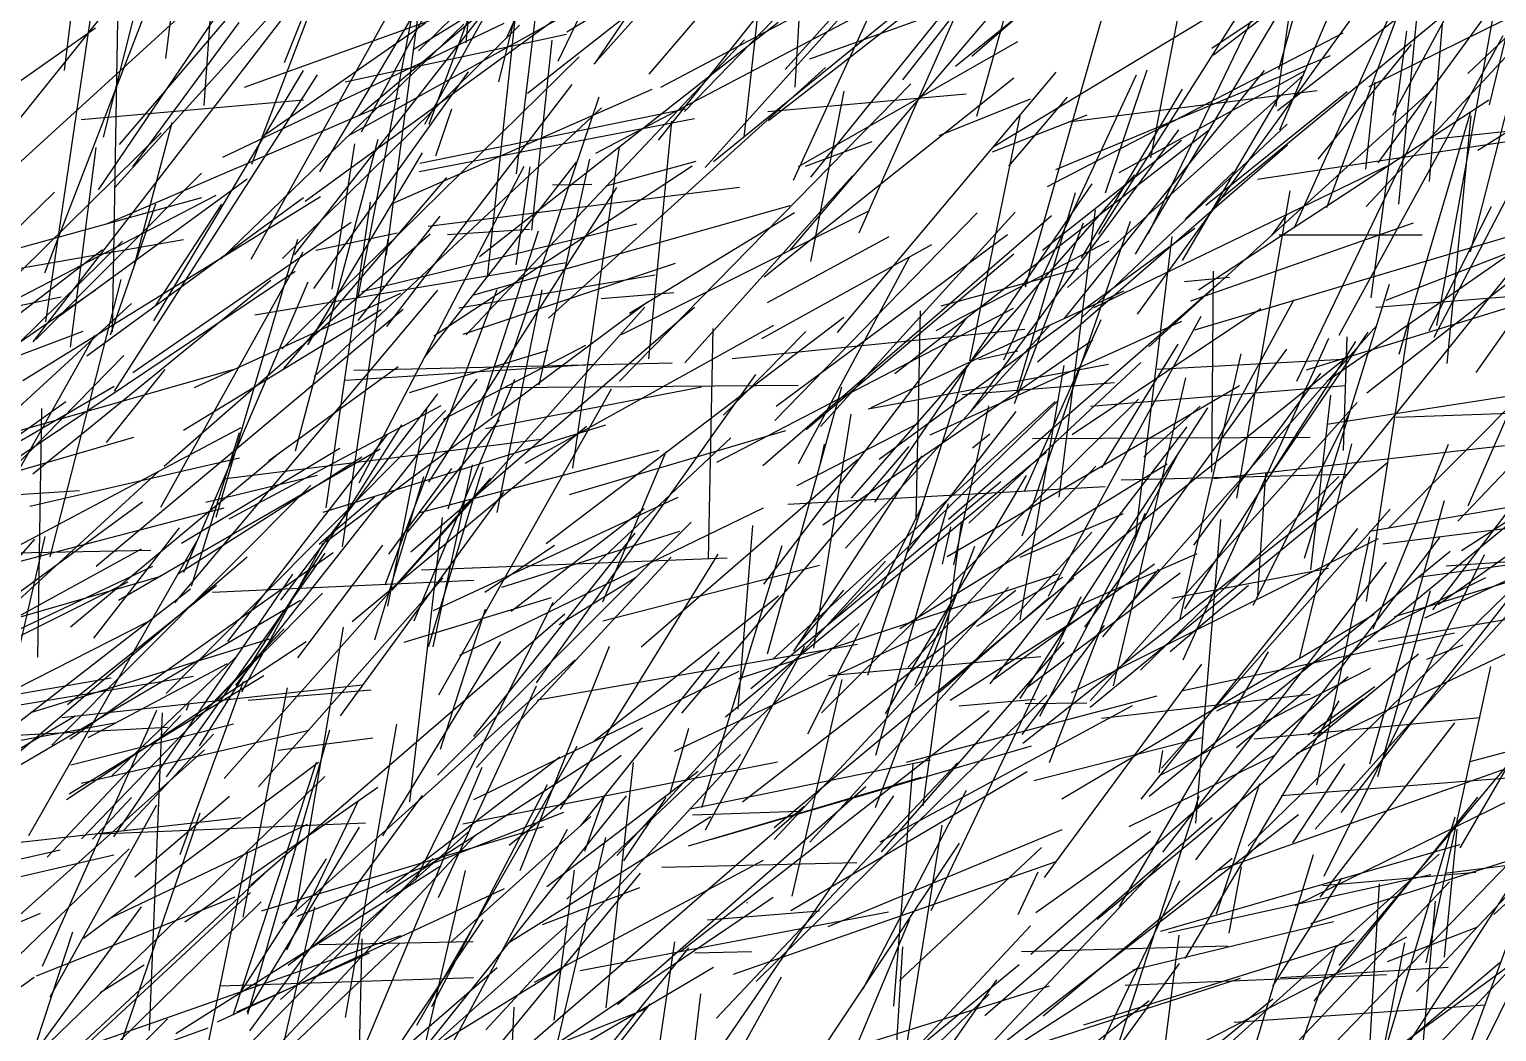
# Model space of a CAD drawing. Header units: metres. Extents: x 0 to 1019, y 0 to 619.
# Drawn here: x 669.5 to 760.2, y 236.4 to 298.4 of the extents above; entities that cross this region are included whole.
import ezdxf

# ---------------------------------------------------------------- set-up
doc = ezdxf.new("R2010")
doc.units = ezdxf.units.M

msp = doc.modelspace()

# ---------------------------------------------------------------- linework, layer by layer
at = {"color": 139}
for p, q in [((698.993, 297.837), (707.964, 317.561)), ((736.942, 262.16), (752.778, 280.053))]:
    msp.add_line(p, q, dxfattribs=at)
at = {"color": 14}
for p, q in [((685.29, 296.334), (693.097, 316.054)), ((704.489, 296.285), (712.113, 307.589)), ((738.71, 278.75), (756.306, 294.735)), ((744.138, 269.408), (747.45, 288.401)), ((728.068, 261.499), (733.398, 264.516)), ((740.031, 259.926), (744.856, 264.027)), ((717.271, 227.459), (723.925, 243.386))]:
    msp.add_line(p, q, dxfattribs=at)
at = {"color": 176}
msp.add_line((758.433, 295.654), (778.173, 314.459), dxfattribs=at)
at = {"color": 202}
for p, q in [((696.502, 297.557), (698.079, 313.684)), ((698.932, 276.239), (717.025, 276.386)), ((653.362, 268.652), (672.605, 269.869)), ((718.329, 227.779), (738.106, 240.431))]:
    msp.add_line(p, q, dxfattribs=at)
at = {"color": 79}
msp.add_line((704.408, 296.239), (719.344, 313.001), dxfattribs=at)
at = {"color": 132}
for p, q in [((707.814, 295.61), (721.934, 312.094)), ((670.456, 283.324), (677.855, 302.462)), ((682.965, 237.629), (689.913, 249.061))]:
    msp.add_line(p, q, dxfattribs=at)
at = {"color": 26}
for p, q in [((710.007, 293.313), (728.471, 312.339)), ((689.321, 291.863), (705.457, 300.842)), ((731.023, 269.837), (735.769, 280.438))]:
    msp.add_line(p, q, dxfattribs=at)
at = {"color": 140}
for p, q in [((723.506, 295.259), (737.073, 312.639)), ((684.291, 271.715), (692.297, 277.55)), ((661.947, 268.374), (671.754, 275.387)), ((713.314, 256.355), (714.225, 267.718)), ((754.845, 235.82), (766.588, 254.036))]:
    msp.add_line(p, q, dxfattribs=at)
at = {"color": 235}
for p, q in [((728.083, 293.006), (733.566, 312.593)), ((738.013, 280.771), (751.959, 300.032)), ((710.018, 277.771), (720.381, 289.321)), ((744.128, 253.991), (762.852, 269.385))]:
    msp.add_line(p, q, dxfattribs=at)
at = {"color": 106}
for p, q in [((674.1, 291.714), (679.045, 311.337)), ((672.048, 278.736), (673.646, 291.087)), ((725.647, 232.155), (739.433, 246.807))]:
    msp.add_line(p, q, dxfattribs=at)
at = {"color": 99}
for p, q in [((677.954, 296.579), (679.803, 311.534)), ((669.735, 279.067), (685.057, 298.917)), ((695.098, 274.293), (703.896, 278.86))]:
    msp.add_line(p, q, dxfattribs=at)
at = {"color": 24}
for p, q in [((690.043, 292.047), (700.729, 311.748)), ((674.644, 279.682), (674.988, 298.945)), ((694.637, 290.554), (695.627, 293.476)), ((740.935, 262.573), (751.509, 279.092)), ((693.295, 261.813), (699.509, 276.763)), ((678.91, 266.626), (688.703, 272.498)), ((671.861, 256.653), (681.085, 264.024)), ((683.029, 256.928), (690.633, 257.552)), ((743.978, 237.02), (759.484, 238.096))]:
    msp.add_line(p, q, dxfattribs=at)
at = {"color": 248}
for p, q in [((716.85, 294.802), (717.823, 311.405)), ((716.743, 289.053), (724.984, 307.039)), ((687.217, 284.741), (692.25, 285.814)), ((674.52, 233.746), (680.076, 249.95)), ((748.931, 234.41), (763.595, 249.574))]:
    msp.add_line(p, q, dxfattribs=at)
at = {"color": 193}
for p, q in [((726.751, 296.108), (746.337, 311.901)), ((694.189, 260.208), (697.55, 271.339)), ((690.87, 260.642), (693.902, 270.733)), ((664.833, 258.853), (675.609, 264.231)), ((715.544, 248.296), (730.029, 263.903)), ((682.506, 238.737), (687.88, 247.111)), ((746.363, 239.235), (750.633, 245.921))]:
    msp.add_line(p, q, dxfattribs=at)
at = {"color": 173}
for p, q in [((675.078, 291.26), (691.338, 310.313)), ((717.753, 296.564), (730.996, 301.313)), ((681.654, 270.613), (701.167, 273.054))]:
    msp.add_line(p, q, dxfattribs=at)
at = {"color": 9}
for p, q in [((702.741, 298.233), (722.63, 310.326)), ((695.351, 285.698), (700.42, 286.021)), ((660.306, 255.866), (669.843, 266.878)), ((739.348, 252.432), (739.577, 253.798))]:
    msp.add_line(p, q, dxfattribs=at)
at = {"color": 72}
for p, q in [((746.748, 295.893), (750.921, 310.767)), ((693.091, 266.079), (710.625, 281.217)), ((716.567, 243.909), (731.181, 252.501)), ((748.726, 243.105), (768.505, 249.414)), ((690.487, 231.039), (707.672, 237.864))]:
    msp.add_line(p, q, dxfattribs=at)
at = {"color": 129}
for p, q in [((738.82, 290.436), (742.552, 309.716)), ((752.147, 287.441), (770.636, 307.26)), ((699.595, 283.823), (700.468, 289.882)), ((663.388, 265.911), (677.022, 266.19)), ((666.664, 231.657), (680.557, 236.664))]:
    msp.add_line(p, q, dxfattribs=at)
at = {"color": 169}
msp.add_line((742.694, 296.815), (759.215, 309.393), dxfattribs=at)
at = {"color": 242}
for p, q in [((752.879, 290.132), (767.021, 309.504)), ((715.152, 293.313), (727.411, 294.396)), ((748.883, 254.72), (751.934, 257.01))]:
    msp.add_line(p, q, dxfattribs=at)
at = {"color": 137}
for p, q in [((698.519, 295.143), (701.926, 308.804)), ((715.136, 281.498), (722.663, 285.573)), ((689.056, 276.696), (704.377, 277.68))]:
    msp.add_line(p, q, dxfattribs=at)
at = {"color": 188}
for p, q in [((699.61, 289.441), (701.976, 308.838)), ((672.715, 251.788), (686.802, 255.074)), ((746.892, 251.021), (764.98, 252.435))]:
    msp.add_line(p, q, dxfattribs=at)
at = {"color": 128}
for p, q in [((693.225, 297.143), (710.085, 307.53)), ((685.155, 284.216), (699.797, 298.638)), ((724.327, 268.058), (724.583, 280.985)), ((688.739, 255.951), (698.844, 269.771))]:
    msp.add_line(p, q, dxfattribs=at)
at = {"color": 28}
for p, q in [((700.31, 294.43), (716.863, 307.46)), ((655.927, 273.354), (672.827, 279.726)), ((716.962, 270.177), (724.511, 274.069)), ((681.781, 260.544), (691.641, 273.343)), ((671.8, 250.777), (686.621, 260.549)), ((664.363, 225.311), (683.836, 244.45)), ((722.63, 232.762), (728.84, 238.737))]:
    msp.add_line(p, q, dxfattribs=at)
at = {"color": 252}
for p, q in [((702.186, 296.42), (707.821, 308.12)), ((740.134, 263.227), (749.816, 265.071)), ((697.716, 236.54), (713.472, 253.57))]:
    msp.add_line(p, q, dxfattribs=at)
at = {"color": 1}
for p, q in [((746.793, 292.177), (753.592, 308.047)), ((691.592, 284.445), (693.946, 302.268)), ((686.722, 278.885), (693.802, 290.748)), ((675.906, 277.173), (689.404, 286.469)), ((663.071, 260.86), (673.533, 279.461))]:
    msp.add_line(p, q, dxfattribs=at)
at = {"color": 211}
for p, q in [((753.788, 293.073), (761.667, 307.676)), ((681.314, 239.258), (696.972, 239.777))]:
    msp.add_line(p, q, dxfattribs=at)
at = {"color": 200}
for p, q in [((671.678, 295.83), (673.078, 307.02)), ((678.667, 264.702), (690.056, 271.952)), ((693.38, 245.789), (701.895, 262.985)), ((722.944, 238.006), (724.136, 252.972))]:
    msp.add_line(p, q, dxfattribs=at)
at = {"color": 41}
for p, q in [((708.399, 291.522), (720.513, 306.754)), ((679.724, 276.246), (692.472, 282.081)), ((694.495, 262.455), (709.62, 269.47)), ((726.435, 256.908), (735.16, 262.506))]:
    msp.add_line(p, q, dxfattribs=at)
at = {"color": 98}
for p, q in [((687.466, 289.575), (697.439, 306.334)), ((703.107, 271.252), (705.978, 291.124)), ((693.648, 268.514), (708.443, 272.367)), ((739.438, 242.639), (757.92, 248.005))]:
    msp.add_line(p, q, dxfattribs=at)
at = {"color": 50}
for p, q in [((693.565, 297.06), (702.472, 305.813)), ((713.689, 291.715), (714.825, 301.911)), ((735.316, 281.187), (753.657, 290.057)), ((682.732, 243.509), (685.469, 257.686))]:
    msp.add_line(p, q, dxfattribs=at)
at = {"color": 186}
for p, q in [((716.226, 295.901), (725.511, 306.27)), ((691.602, 280.009), (703.071, 294.967)), ((694.46, 260.224), (696.909, 271.464))]:
    msp.add_line(p, q, dxfattribs=at)
at = {"color": 113}
for p, q in [((665.554, 288.688), (679.107, 305.597)), ((729.08, 291.126), (745.853, 301.258)), ((734.573, 280.565), (747.263, 292.519)), ((718.907, 258.451), (732.027, 259.617)), ((671.524, 255.848), (690.076, 257.869)), ((743.664, 242.522), (744.442, 246.622))]:
    msp.add_line(p, q, dxfattribs=at)
at = {"color": 48}
for p, q in [((674.796, 288.599), (690.05, 305.504)), ((732.501, 263.354), (741.934, 280.662)), ((756.256, 262.511), (766.224, 275.548)), ((655.975, 242.998), (674.728, 247.368)), ((714.324, 233.555), (732.565, 239.257))]:
    msp.add_line(p, q, dxfattribs=at)
at = {"color": 183}
for p, q in [((694.232, 292.516), (698.884, 305.128)), ((749.701, 276.645), (763.082, 285.945)), ((691.933, 263.714), (707.554, 281.2)), ((747.827, 253.619), (767.752, 263.112)), ((669.547, 234.579), (687.771, 252.197))]:
    msp.add_line(p, q, dxfattribs=at)
at = {"color": 85}
for p, q in [((735.615, 285.725), (748.053, 305.326)), ((729.129, 258.219), (739.052, 265.342))]:
    msp.add_line(p, q, dxfattribs=at)
at = {"color": 11}
for p, q in [((742.591, 297.227), (754.456, 305.158)), ((717.745, 248.131), (735.18, 267.294)), ((695.561, 241.953), (704.217, 249.732)), ((681.144, 237.038), (698.88, 245.287))]:
    msp.add_line(p, q, dxfattribs=at)
at = {"color": 109}
for p, q in [((667.564, 288.926), (684.055, 303.977)), ((687.106, 276.919), (704.867, 293.529)), ((682.263, 257.842), (697.179, 276.756)), ((722.289, 222.79), (723.499, 241.662))]:
    msp.add_line(p, q, dxfattribs=at)
at = {"color": 44}
for p, q in [((680.308, 293.673), (681.086, 304.405)), ((708.544, 294.799), (721.574, 301.717)), ((753.378, 281.648), (765.642, 286.41)), ((691.659, 262.725), (694.102, 274.993)), ((666.289, 249.047), (670.495, 267.043)), ((700.911, 256.946), (720.699, 260.38)), ((735.502, 243.39), (755.376, 259.789))]:
    msp.add_line(p, q, dxfattribs=at)
at = {"color": 46}
for p, q in [((683.254, 290.041), (688.694, 304.31)), ((696.052, 281.173), (708.187, 283.212))]:
    msp.add_line(p, q, dxfattribs=at)
at = {"color": 232}
for p, q in [((689.894, 293.081), (703.444, 304.49)), ((753.544, 267.567), (769.044, 283.155))]:
    msp.add_line(p, q, dxfattribs=at)
at = {"color": 144}
for p, q in [((754.167, 287.585), (755.718, 303.85)), ((737.878, 284.49), (746.513, 299.012)), ((729.744, 277.963), (737.953, 295.579)), ((706.262, 246.986), (708.866, 250.892)), ((756.689, 235.723), (770.125, 249.859))]:
    msp.add_line(p, q, dxfattribs=at)
at = {"color": 233}
for p, q in [((720.802, 285.801), (728.746, 303.732)), ((684.148, 291.927), (693.989, 298.792)), ((730.411, 275.248), (734.672, 286.423)), ((752.888, 260.572), (772.636, 263.948)), ((685.508, 240.547), (702.299, 253.421))]:
    msp.add_line(p, q, dxfattribs=at)
at = {"color": 69}
for p, q in [((727.763, 296.717), (735.147, 303.153)), ((711.29, 289.842), (720.773, 300.389)), ((687.846, 268.8), (690.592, 287.693)), ((672.046, 261.451), (684.902, 272.173))]:
    msp.add_line(p, q, dxfattribs=at)
at = {"color": 57}
for p, q in [((742.923, 287.731), (761.342, 302.945)), ((717.82, 284.031), (719.877, 294.559)), ((675.994, 283.74), (678.328, 292.628)), ((705.156, 288.7), (710.722, 290.235)), ((725.695, 257.377), (732.543, 263.257)), ((709.775, 241.405), (728.839, 256.273))]:
    msp.add_line(p, q, dxfattribs=at)
at = {"color": 194}
for p, q in [((747.709, 286.135), (755.418, 303.305)), ((745.431, 289.124), (764.932, 292.082)), ((726.323, 268.097), (743.071, 282.744)), ((676.933, 236.505), (677.747, 256.136)), ((709.088, 251.115), (710.278, 255.191))]:
    msp.add_line(p, q, dxfattribs=at)
at = {"color": 185}
msp.add_line((749.708, 287.361), (755.522, 303.142), dxfattribs=at)
at = {"color": 120}
for p, q in [((752.329, 294.858), (769.084, 303.102)), ((664.721, 279.64), (681.053, 288.125)), ((728.898, 257.921), (741.076, 273.822)), ((673.882, 238.854), (676.602, 240.55))]:
    msp.add_line(p, q, dxfattribs=at)
at = {"color": 12}
for p, q in [((673.792, 288.461), (683.386, 302.65)), ((694.168, 286.21), (713.403, 288.627)), ((730.831, 241.382), (743.584, 241.725))]:
    msp.add_line(p, q, dxfattribs=at)
at = {"color": 121}
for p, q in [((683.212, 284.176), (693.486, 302.552)), ((659.23, 281.917), (679.036, 285.398))]:
    msp.add_line(p, q, dxfattribs=at)
at = {"color": 71}
for p, q in [((746.653, 293.374), (758.948, 302.867)), ((715.193, 292.749), (725.051, 300.412)), ((730.758, 257.016), (742.349, 274.982)), ((738.402, 271.961), (741.868, 275.097)), ((730.919, 254.269), (749.35, 268.762)), ((711.7, 224.968), (730.681, 240.588))]:
    msp.add_line(p, q, dxfattribs=at)
at = {"color": 39}
for p, q in [((686.556, 287.771), (705.25, 301.378)), ((733.963, 273.348), (745.621, 281.133)), ((723.79, 266.068), (730.509, 274.771)), ((731.594, 251.961), (741.996, 254.619))]:
    msp.add_line(p, q, dxfattribs=at)
at = {"color": 142}
for p, q in [((716.533, 284.741), (731.183, 301.928)), ((748.709, 264.984), (749.952, 275.78)), ((752.772, 234.523), (771.299, 248.062))]:
    msp.add_line(p, q, dxfattribs=at)
at = {"color": 73}
for p, q in [((697.828, 283.054), (699.713, 300.741)), ((759.05, 290.913), (770.395, 298.103)), ((674.532, 279.506), (677.318, 287.603)), ((730.76, 261.881), (733.478, 277.609)), ((696.044, 232.552), (707.29, 246.228))]:
    msp.add_line(p, q, dxfattribs=at)
at = {"color": 122}
for p, q in [((704.521, 290.731), (722.652, 300.259)), ((741.772, 282.284), (759.729, 294.022)), ((716.39, 269.029), (736, 270.125)), ((678.569, 236.323), (694.971, 246.707))]:
    msp.add_line(p, q, dxfattribs=at)
at = {"color": 15}
msp.add_line((717.818, 289.246), (726.986, 300.622), dxfattribs=at)
at = {"color": 116}
for p, q in [((731.076, 282.475), (736.196, 300.472)), ((682.802, 294.813), (694.708, 299.099)), ((693.6, 289.592), (710.631, 292.869))]:
    msp.add_line(p, q, dxfattribs=at)
at = {"color": 110}
for p, q in [((738.685, 285.77), (746.016, 300.933)), ((653.947, 268.722), (673.594, 282.285)), ((713.362, 258.251), (733.131, 264.726)), ((691.499, 232.348), (706.423, 251.001))]:
    msp.add_line(p, q, dxfattribs=at)
at = {"color": 156}
for p, q in [((746.586, 293.618), (747.653, 301.066)), ((663.417, 276.586), (674.021, 284.774)), ((731.238, 257.769), (740.648, 264.791)), ((690.061, 235.105), (697.49, 252.785))]:
    msp.add_line(p, q, dxfattribs=at)
at = {"color": 25}
for p, q in [((670.534, 280.31), (673.348, 299.443)), ((701.606, 280.54), (718.711, 296.028)), ((733.173, 269.459), (735.4, 287.229)), ((759.431, 235.589), (768.913, 254.82))]:
    msp.add_line(p, q, dxfattribs=at)
at = {"color": 2}
for p, q in [((685.893, 284.446), (697.948, 299.883)), ((693.948, 292.524), (697.884, 299.625)), ((657.639, 268.005), (675.274, 285.28)), ((720.17, 226.597), (729.316, 239.627))]:
    msp.add_line(p, q, dxfattribs=at)
at = {"color": 103}
for p, q in [((689.834, 281.852), (693.21, 299.444)), ((653.224, 270.965), (671.062, 288.311)), ((704.857, 281.754), (709.344, 282.117)), ((731.517, 273.1), (748.687, 273.174)), ((752.336, 267.367), (761.647, 268.968))]:
    msp.add_line(p, q, dxfattribs=at)
at = {"color": 80}
for p, q in [((711.798, 290.208), (723.335, 299.579)), ((701.839, 288.776), (704.272, 288.822))]:
    msp.add_line(p, q, dxfattribs=at)
at = {"color": 207}
msp.add_line((756.499, 280.073), (760.069, 299.603), dxfattribs=at)
at = {"color": 88}
for p, q in [((758.583, 284.624), (762.429, 299.62)), ((694.805, 244.731), (700.854, 257.797))]:
    msp.add_line(p, q, dxfattribs=at)
at = {"color": 68}
for p, q in [((662.206, 290.452), (673.599, 298.477)), ((725.25, 243.911), (734.524, 263.317)), ((700.742, 239.497), (714.887, 247.026))]:
    msp.add_line(p, q, dxfattribs=at)
at = {"color": 62}
for p, q in [((675.902, 289.89), (682.473, 298.807)), ((677.297, 281.29), (681.414, 287.581)), ((742.987, 273.055), (747.68, 281.692)), ((685.046, 263.106), (694.758, 275.848)), ((702.029, 235.226), (705.152, 248.423))]:
    msp.add_line(p, q, dxfattribs=at)
at = {"color": 238}
for p, q in [((681.339, 284.183), (696.355, 298.712)), ((685.247, 277.411), (695.315, 289.217)), ((678.5, 262.928), (694.761, 282.254)), ((719.96, 266.32), (732.635, 280.133)), ((735.872, 260.832), (739.323, 265.019)), ((748.928, 238.309), (759.049, 250.929))]:
    msp.add_line(p, q, dxfattribs=at)
at = {"color": 47}
for p, q in [((681.475, 290.475), (698.863, 298.771)), ((737.862, 266.791), (740.147, 285.57))]:
    msp.add_line(p, q, dxfattribs=at)
at = {"color": 228}
for p, q in [((697.334, 284.336), (715.802, 298.831)), ((689.568, 277.309), (709.249, 277.771)), ((718.473, 256.141), (738.057, 275.527)), ((676.029, 246.003), (681.875, 250.981))]:
    msp.add_line(p, q, dxfattribs=at)
at = {"color": 7}
for p, q in [((756.044, 288.974), (756.857, 298.746)), ((697.698, 232.72), (715.492, 244.744)), ((734.687, 236.85), (751.387, 242.075)), ((745.257, 227.549), (750.291, 241.75))]:
    msp.add_line(p, q, dxfattribs=at)
at = {"color": 226}
for p, q in [((689.028, 295.128), (702.706, 298.093)), ((742.728, 270.618), (760.699, 272.668)), ((672.846, 242.217), (687.381, 253.079)), ((666.59, 229.94), (684.63, 246.735)), ((733.16, 230.209), (740.62, 245.769))]:
    msp.add_line(p, q, dxfattribs=at)
at = {"color": 10}
for p, q in [((696.514, 279.493), (713.712, 297.737)), ((722.027, 271.824), (741.553, 286.088)), ((717.055, 271.548), (723.939, 284.335)), ((679.059, 264.832), (686.733, 282.769))]:
    msp.add_line(p, q, dxfattribs=at)
at = {"color": 63}
for p, q in [((700.565, 285.968), (701.83, 297.705)), ((719.008, 261.703), (733.071, 275.424)), ((712.539, 255.886), (732.383, 272.262)), ((661.779, 240.216), (670.206, 243.746))]:
    msp.add_line(p, q, dxfattribs=at)
at = {"color": 84}
for p, q in [((717.045, 289.895), (730.61, 297.625)), ((752.564, 261.319), (757.238, 272.732))]:
    msp.add_line(p, q, dxfattribs=at)
at = {"color": 201}
for p, q in [((732.444, 288.659), (750.714, 298.171)), ((714.923, 283.082), (730.354, 295.377)), ((709.392, 253.76), (725.472, 261.333)), ((703.578, 249.135), (712.171, 259.898)), ((740.953, 240.942), (750.479, 256.885)), ((749.461, 245.457), (758.925, 246.286)), ((687.426, 241.809), (696.946, 242))]:
    msp.add_line(p, q, dxfattribs=at)
at = {"color": 124}
for p, q in [((750.471, 279.469), (760.615, 298)), ((727.585, 267.857), (738.21, 277.781)), ((701.728, 262.667), (712.864, 273.141)), ((745.44, 263.413), (745.943, 270.932)), ((682.641, 257.426), (687.668, 266.622))]:
    msp.add_line(p, q, dxfattribs=at)
at = {"color": 234}
for p, q in [((752.442, 281.781), (754.655, 298.269)), ((748.452, 277.341), (764.215, 282.209)), ((748.977, 248.954), (763.608, 265.271))]:
    msp.add_line(p, q, dxfattribs=at)
at = {"color": 161}
for p, q in [((759.762, 293.711), (760.772, 297.852)), ((746.754, 285.684), (755.607, 285.685)), ((723.736, 253.08), (739.221, 257.196)), ((693.458, 236.823), (703.37, 254.085)), ((679.113, 243.211), (691.046, 251.546))]:
    msp.add_line(p, q, dxfattribs=at)
at = {"color": 205}
for p, q in [((685.139, 278.63), (703.487, 296.686)), ((730.047, 289.935), (733.686, 294.198)), ((673.406, 248.328), (675.827, 250.892)), ((731.713, 243.785), (738.815, 248.824)), ((705.142, 220.311), (715.99, 239.817))]:
    msp.add_line(p, q, dxfattribs=at)
at = {"color": 181}
for p, q in [((732.956, 289.723), (749.94, 296.761)), ((749.177, 290.359), (754.942, 297.441)), ((702.259, 261.6), (706.982, 264.509)), ((674.636, 243.496), (686.693, 249.247)), ((679.022, 228.093), (682.983, 247.446))]:
    msp.add_line(p, q, dxfattribs=at)
at = {"color": 8}
for p, q in [((758.945, 277.165), (772.616, 296.65)), ((726.241, 265.791), (744.313, 276.359))]:
    msp.add_line(p, q, dxfattribs=at)
at = {"color": 215}
for p, q in [((677.212, 280.364), (686.461, 295.833)), ((696.974, 250.774), (713.375, 258.707)), ((731.063, 256.71), (734.876, 256.745))]:
    msp.add_line(p, q, dxfattribs=at)
at = {"color": 51}
for p, q in [((687.098, 282.354), (696.648, 295.758)), ((747.603, 248.103), (750.811, 252.976)), ((754.689, 225.22), (761.366, 243.148)), ((692.221, 218.164), (707.879, 238.14))]:
    msp.add_line(p, q, dxfattribs=at)
at = {"color": 253}
for p, q in [((719.47, 279.637), (732.978, 295.734)), ((756.029, 279.763), (759.879, 287.44)), ((711.497, 265.626), (711.771, 279.883)), ((712.96, 278.036), (731.041, 279.858)), ((657.959, 267.945), (675.958, 273.18)), ((723.805, 258.929), (735.43, 271.379)), ((659.458, 256.713), (676.508, 269.172)), ((752.125, 231.196), (752.958, 245.557)), ((754.971, 227.584), (756.42, 244.489))]:
    msp.add_line(p, q, dxfattribs=at)
at = {"color": 123}
msp.add_line((733.476, 280.497), (745.86, 295.843), dxfattribs=at)
at = {"color": 83}
for p, q in [((736.028, 288.282), (738.603, 295.875)), ((745.16, 262.781), (751.074, 274.579))]:
    msp.add_line(p, q, dxfattribs=at)
at = {"color": 43}
for p, q in [((736.863, 289.535), (748.374, 295.833)), ((701.461, 266.608), (719.843, 280.596)), ((661.432, 249.806), (679.465, 263.801))]:
    msp.add_line(p, q, dxfattribs=at)
at = {"color": 136}
for p, q in [((674.768, 276.019), (687.33, 295.579)), ((693.938, 278.106), (703.329, 290.179)), ((709.051, 222.371), (711.024, 238.766))]:
    msp.add_line(p, q, dxfattribs=at)
at = {"color": 96}
for p, q in [((705.977, 276.626), (724.003, 295.019)), ((694.502, 279.444), (710.477, 289.948)), ((686.112, 259.538), (691.356, 266.5)), ((696.31, 249.278), (715.761, 253.097))]:
    msp.add_line(p, q, dxfattribs=at)
at = {"color": 94}
for p, q in [((733.678, 282.419), (748.29, 295.579)), ((749.092, 251.681), (752.368, 267.018)), ((755.886, 259.447), (758.141, 260.336)), ((710.35, 250.201), (725.202, 253.236)), ((672.551, 235.361), (692.464, 242.372))]:
    msp.add_line(p, q, dxfattribs=at)
at = {"color": 212}
for p, q in [((752.128, 289.737), (752.698, 295.115)), ((666.363, 251.413), (686.269, 263.092))]:
    msp.add_line(p, q, dxfattribs=at)
at = {"color": 119}
msp.add_line((672.702, 292.818), (686.45, 294.02), dxfattribs=at)
at = {"color": 92}
for p, q in [((674.242, 286.335), (692.405, 294.148)), ((688.218, 282.315), (689.629, 291.301)), ((680.027, 254.091), (692.531, 273.933)), ((727.808, 272.505), (728.874, 273.376))]:
    msp.add_line(p, q, dxfattribs=at)
at = {"color": 75}
for p, q in [((691.949, 287.609), (708.016, 294.694)), ((730.565, 276.017), (734.169, 288.301)), ((696.991, 254.665), (706.963, 267.249)), ((698.706, 263.901), (709.712, 267.371))]:
    msp.add_line(p, q, dxfattribs=at)
at = {"color": 160}
for p, q in [((698.079, 274.512), (704.74, 294.216)), ((749.056, 268.475), (762.194, 284.838)), ((678.821, 247.38), (682.756, 258.096))]:
    msp.add_line(p, q, dxfattribs=at)
at = {"color": 236}
for p, q in [((725.743, 291.811), (731.382, 294.08)), ((711.977, 237.265), (726.874, 253.05))]:
    msp.add_line(p, q, dxfattribs=at)
at = {"color": 36}
for p, q in [((733.728, 292.656), (749.116, 294.604)), ((730.638, 243.665), (731.874, 246.317))]:
    msp.add_line(p, q, dxfattribs=at)
at = {"color": 40}
for p, q in [((734.541, 284.247), (740.784, 294.691)), ((723.307, 261.34), (739.829, 271.516)), ((722.423, 256.074), (731.151, 270.81)), ((665.487, 256.077), (679.647, 258.398))]:
    msp.add_line(p, q, dxfattribs=at)
at = {"color": 107}
for p, q in [((740.794, 284.084), (746.813, 294.331)), ((704.96, 262.987), (708.878, 272.291)), ((669.53, 268.906), (682.497, 271.903)), ((736.985, 270.534), (750.939, 270.895)), ((672.072, 252.924), (682.133, 255.463)), ((732.325, 226.996), (746.375, 238.455))]:
    msp.add_line(p, q, dxfattribs=at)
at = {"color": 38}
for p, q in [((742.238, 287.515), (750.966, 294.546)), ((714.784, 279.278), (725.283, 285.085)), ((666.745, 265.361), (682.602, 273.77))]:
    msp.add_line(p, q, dxfattribs=at)
at = {"color": 100}
for p, q in [((747.853, 276.643), (756.17, 293.95)), ((732.132, 284.731), (740.719, 291.534))]:
    msp.add_line(p, q, dxfattribs=at)
at = {"color": 105}
msp.add_line((693.652, 290.11), (710.073, 293.47), dxfattribs=at)
at = {"color": 192}
for p, q in [((727.635, 277.894), (730.781, 293.146)), ((692.277, 229.43), (702.777, 248.944))]:
    msp.add_line(p, q, dxfattribs=at)
at = {"color": 104}
msp.add_line((729.048, 290.817), (734.892, 293.091), dxfattribs=at)
at = {"color": 214}
for p, q in [((754.182, 278.308), (758.589, 293.241)), ((656.542, 259.055), (675.343, 278.222)), ((755.849, 240.679), (759.844, 259.009)), ((668.754, 248.13), (682.584, 249.67))]:
    msp.add_line(p, q, dxfattribs=at)
at = {"color": 91}
for p, q in [((756.428, 291.614), (769.434, 293.021)), ((728.189, 277.972), (730.598, 278.512))]:
    msp.add_line(p, q, dxfattribs=at)
at = {"color": 23}
for p, q in [((757.141, 277.72), (758.626, 293.043)), ((674.618, 252.272), (682.242, 259.549)), ((739.366, 252.267), (752.407, 258.906)), ((753.465, 240.758), (759.032, 242.901))]:
    msp.add_line(p, q, dxfattribs=at)
at = {"color": 35}
for p, q in [((707.807, 278.015), (709.23, 292.697)), ((708.603, 246.587), (720.664, 246.88))]:
    msp.add_line(p, q, dxfattribs=at)
at = {"color": 155}
for p, q in [((723.014, 277.113), (742.369, 292.124)), ((738.181, 258.776), (750.449, 270.733)), ((668.912, 253.937), (672.345, 255.941))]:
    msp.add_line(p, q, dxfattribs=at)
at = {"color": 243}
for p, q in [((727.71, 274.754), (740.566, 292.17)), ((735.101, 275.088), (750.855, 276.372))]:
    msp.add_line(p, q, dxfattribs=at)
at = {"color": 230}
msp.add_line((662.811, 277.393), (677.649, 291.985), dxfattribs=at)
at = {"color": 42}
for p, q in [((685.954, 272.328), (691.078, 291.597)), ((756.349, 279.361), (760.768, 287.819)), ((670.79, 265.773), (675.185, 282.926)), ((699.556, 234.915), (717.396, 250.37)), ((738.263, 230.799), (756.643, 247.409))]:
    msp.add_line(p, q, dxfattribs=at)
at = {"color": 231}
for p, q in [((717.477, 289.92), (721.597, 291.443)), ((700.865, 257.987), (714.408, 277.043)), ((691.735, 265.948), (695.619, 271.237))]:
    msp.add_line(p, q, dxfattribs=at)
at = {"color": 90}
msp.add_line((731.83, 277.821), (747.272, 291.234), dxfattribs=at)
at = {"color": 34}
for p, q in [((752.17, 275.921), (771.76, 291.187)), ((755.757, 262.006), (766.696, 267.039)), ((732.168, 237.397), (743.855, 247.148)), ((675.7, 226.036), (692.408, 241.901))]:
    msp.add_line(p, q, dxfattribs=at)
at = {"color": 95}
for p, q in [((701.031, 276.4), (704.147, 290.365)), ((696.325, 279.537), (709.453, 283.92)), ((742.592, 271.001), (742.698, 283.44)), ((709.833, 256.107), (723.886, 272.606)), ((750.592, 249.971), (765.6, 269.101)), ((693.757, 264.97), (712.647, 265.722)), ((703.55, 240.202), (722.621, 243.825))]:
    msp.add_line(p, q, dxfattribs=at)
at = {"color": 141}
for p, q in [((669.918, 279.211), (680.154, 289.491)), ((667.026, 273.357), (675.83, 281.444))]:
    msp.add_line(p, q, dxfattribs=at)
at = {"color": 125}
for p, q in [((689.901, 270.342), (700.091, 289.935)), ((720.331, 269.399), (737.83, 289.379)), ((714.432, 239.535), (732.394, 257.228)), ((744.608, 247.118), (745.597, 248.11))]:
    msp.add_line(p, q, dxfattribs=at)
at = {"color": 249}
for p, q in [((740.951, 286.658), (743.93, 289.577)), ((730.75, 265.754), (737.137, 268.463)), ((716.665, 244.812), (719.76, 258.19)), ((755.255, 238.908), (770.985, 255.602))]:
    msp.add_line(p, q, dxfattribs=at)
at = {"color": 67}
for p, q in [((671.377, 280.677), (682.981, 289.136)), ((682.838, 235.361), (694.462, 247.138)), ((701.234, 243.045), (707.247, 245.338))]:
    msp.add_line(p, q, dxfattribs=at)
at = {"color": 134}
for p, q in [((694.205, 270.389), (705.818, 288.607)), ((706.598, 280.842), (716.806, 287.064)), ((717.528, 273.657), (730.352, 284.512)), ((696.117, 259.698), (714.88, 268.8)), ((749.541, 246.04), (759.447, 265.919)), ((667.189, 227.324), (672.206, 242.609))]:
    msp.add_line(p, q, dxfattribs=at)
at = {"color": 37}
for p, q in [((721.779, 269.156), (735.206, 288.832)), ((750.735, 272.354), (750.968, 279.377)), ((675.018, 263.104), (691.187, 272.454)), ((692.684, 260.493), (701.775, 263.259)), ((744.845, 247.917), (760.748, 263.408))]:
    msp.add_line(p, q, dxfattribs=at)
at = {"color": 27}
for p, q in [((665.539, 283.951), (680.162, 287.986)), ((740.909, 282.793), (743.701, 283.06)), ((712.417, 274.536), (717.495, 279.706)), ((716.923, 260.213), (719.848, 263.716))]:
    msp.add_line(p, q, dxfattribs=at)
at = {"color": 45}
msp.add_line((669.1, 276.677), (687.506, 288.051), dxfattribs=at)
at = {"color": 199}
for p, q in [((673.067, 278.204), (686.464, 287.993)), ((686.057, 243.571), (702.551, 249.991))]:
    msp.add_line(p, q, dxfattribs=at)
at = {"color": 166}
for p, q in [((689.835, 280.394), (694.895, 286.83)), ((661.906, 279.828), (671.483, 281.854)), ((713.583, 250.625), (730.481, 263.719)), ((711.423, 243.343), (718.343, 243.896))]:
    msp.add_line(p, q, dxfattribs=at)
at = {"color": 240}
for p, q in [((696.973, 281.972), (716.529, 287.492)), ((736.518, 257.801), (740.989, 276.847)), ((689.455, 261.787), (703.955, 273.855))]:
    msp.add_line(p, q, dxfattribs=at)
at = {"color": 157}
for p, q in [((706.117, 279.521), (721.446, 287.178)), ((731.972, 255.923), (740.585, 272.27)), ((740.815, 257.506), (757.601, 261.076))]:
    msp.add_line(p, q, dxfattribs=at)
at = {"color": 56}
for p, q in [((714.84, 271.42), (732.694, 286.877)), ((753.892, 262.096), (770.253, 267.072)), ((697.126, 231.768), (711.796, 240.419))]:
    msp.add_line(p, q, dxfattribs=at)
at = {"color": 197}
for p, q in [((715.579, 274.201), (728.085, 287.046)), ((714.913, 264.092), (727.438, 280.529)), ((674.734, 248.478), (685.785, 264.709)), ((711.699, 248.325), (731.452, 254.092)), ((737.722, 240.252), (750.11, 243.238))]:
    msp.add_line(p, q, dxfattribs=at)
at = {"color": 203}
for p, q in [((718.407, 273.841), (730.438, 287.089)), ((675.345, 248.893), (680.9, 254.812))]:
    msp.add_line(p, q, dxfattribs=at)
at = {"color": 112}
for p, q in [((746.316, 285.632), (747.244, 286.907)), ((741.295, 281.6), (755.07, 286.43)), ((725.551, 279.775), (736.247, 285.308)), ((707.316, 260.223), (720.689, 271.797)), ((710.246, 247.909), (724.642, 252.166)), ((689.676, 225.472), (690.075, 242.157)), ((699.16, 230.806), (699.467, 237.942))]:
    msp.add_line(p, q, dxfattribs=at)
at = {"color": 196}
for p, q in [((677.833, 271.385), (694.278, 285.735)), ((673.641, 265.194), (692.614, 281.094)), ((672.006, 254.512), (688.295, 266.041))]:
    msp.add_line(p, q, dxfattribs=at)
at = {"color": 31}
for p, q in [((690.058, 282.172), (707.068, 286.363)), ((715.125, 259.785), (719.722, 276.287))]:
    msp.add_line(p, q, dxfattribs=at)
at = {"color": 135}
for p, q in [((695.391, 268.752), (700.988, 285.934)), ((702.892, 269.633), (716.269, 273.58)), ((732.383, 261.908), (741.699, 265.974)), ((755.355, 264.521), (769.88, 266.548)), ((739.58, 247.527), (753.386, 265.45)), ((665.757, 228.887), (683.174, 245.022)), ((746.84, 239.785), (757.198, 240.412))]:
    msp.add_line(p, q, dxfattribs=at)
at = {"color": 33}
for p, q in [((715.667, 275.089), (729.965, 285.695)), ((691.495, 264.054), (698.431, 282.308)), ((670.601, 247.22), (678.88, 255.961))]:
    msp.add_line(p, q, dxfattribs=at)
at = {"color": 170}
for p, q in [((730.874, 267.08), (737.57, 286.518)), ((737.235, 239.3), (753.4, 239.959))]:
    msp.add_line(p, q, dxfattribs=at)
at = {"color": 16}
for p, q in [((757.8, 267.977), (774.965, 286.021)), ((735.078, 256.875), (751.575, 275.327)), ((661.066, 255.984), (677.5, 271.043)), ((688.119, 229.287), (697.567, 243.346))]:
    msp.add_line(p, q, dxfattribs=at)
at = {"color": 114}
for p, q in [((681.051, 268.238), (686.101, 285.419)), ((756.975, 241.033), (757.754, 248.953))]:
    msp.add_line(p, q, dxfattribs=at)
at = {"color": 206}
for p, q in [((688.87, 266.4), (691.683, 285.42)), ((756.599, 262.833), (770.098, 272.419)), ((741.601, 247.052), (756.69, 266.964))]:
    msp.add_line(p, q, dxfattribs=at)
at = {"color": 172}
for p, q in [((741.558, 279.804), (761.137, 285.641)), ((749.712, 273.985), (767.168, 276.696)), ((663.319, 258.671), (677.148, 265.205))]:
    msp.add_line(p, q, dxfattribs=at)
at = {"color": 61}
for p, q in [((677.643, 268.838), (686.444, 284.638)), ((658.769, 252.6), (676.812, 261.764)), ((692.03, 233.426), (702.785, 243.045))]:
    msp.add_line(p, q, dxfattribs=at)
at = {"color": 187}
for p, q in [((683.438, 280.732), (702.705, 283.971)), ((742.881, 243.704), (745.561, 251.769))]:
    msp.add_line(p, q, dxfattribs=at)
at = {"color": 127}
for p, q in [((667.644, 271.163), (685.939, 283.443)), ((752.164, 263.017), (754.805, 280.189)), ((703.836, 247.587), (705.058, 250.986)), ((663.584, 226.543), (676.434, 244.139)), ((746.353, 228.868), (760.391, 240.703))]:
    msp.add_line(p, q, dxfattribs=at)
at = {"color": 4}
for p, q in [((725.859, 281.282), (734.379, 283.596)), ((667.121, 237.87), (669.8, 239.791))]:
    msp.add_line(p, q, dxfattribs=at)
at = {"color": 126}
msp.add_line((669.72, 270.913), (684.435, 282.884), dxfattribs=at)
at = {"color": 175}
for p, q in [((698.42, 268.509), (701.199, 282.273)), ((752.735, 281.205), (764.491, 282.156)), ((724.259, 257.845), (726.459, 262.88))]:
    msp.add_line(p, q, dxfattribs=at)
at = {"color": 117}
for p, q in [((721.545, 275), (737.173, 282.226)), ((721.84, 253.514), (726.326, 269.065))]:
    msp.add_line(p, q, dxfattribs=at)
at = {"color": 19}
for p, q in [((748.326, 265.698), (753.589, 282.626)), ((665.987, 253.896), (674.789, 255.509))]:
    msp.add_line(p, q, dxfattribs=at)
at = {"color": 97}
msp.add_line((687.846, 266.723), (707.711, 281.539), dxfattribs=at)
at = {"color": 64}
for p, q in [((679.043, 273.608), (691.26, 281.064)), ((723.506, 234.164), (725.923, 249.187)), ((729.739, 234.998), (744.37, 239.739))]:
    msp.add_line(p, q, dxfattribs=at)
at = {"color": 217}
for p, q in [((712.008, 271.633), (730.33, 281.145)), ((679.223, 256.307), (679.379, 256.724)), ((690.8, 233.226), (702.333, 240.324))]:
    msp.add_line(p, q, dxfattribs=at)
at = {"color": 70}
for p, q in [((725.195, 273.315), (740.752, 280.335)), ((670.898, 254.138), (686.903, 270.2)), ((679.357, 255.238), (687.632, 263.538)), ((749.294, 244.734), (757.61, 255.511)), ((747.756, 244.236), (763.697, 252.058))]:
    msp.add_line(p, q, dxfattribs=at)
at = {"color": 216}
for p, q in [((700.16, 271.565), (715.527, 280.092)), ((717.636, 254.831), (724.76, 269.036)), ((758.574, 253.122), (765.743, 255.062))]:
    msp.add_line(p, q, dxfattribs=at)
at = {"color": 20}
for p, q in [((746.181, 270.759), (752.264, 279.664)), ((725.947, 265.33), (726.472, 267.637)), ((732.259, 245.961), (741.975, 259.143))]:
    msp.add_line(p, q, dxfattribs=at)
at = {"color": 220}
msp.add_line((693.002, 275.942), (701.573, 278.559), dxfattribs=at)
at = {"color": 22}
for p, q in [((718.556, 267.75), (735.243, 279.181)), ((715.446, 259.442), (732.922, 275.389))]:
    msp.add_line(p, q, dxfattribs=at)
at = {"color": 86}
for p, q in [((734.746, 261.44), (747.244, 278.606)), ((726.652, 265.282), (728.806, 275.111)), ((664.322, 254.523), (678.042, 255.255))]:
    msp.add_line(p, q, dxfattribs=at)
at = {"color": 189}
for p, q in [((735.81, 271.279), (740.52, 278.93)), ((735.089, 256.481), (753.451, 271.614))]:
    msp.add_line(p, q, dxfattribs=at)
at = {"color": 138}
msp.add_line((740.824, 259.404), (749.83, 279.29), dxfattribs=at)
at = {"color": 208}
for p, q in [((758.452, 268.925), (762.603, 278.492)), ((687.667, 268.538), (705.134, 273.943))]:
    msp.add_line(p, q, dxfattribs=at)
at = {"color": 6}
msp.add_line((721.341, 258.456), (727.486, 277.615), dxfattribs=at)
at = {"color": 148}
for p, q in [((721.348, 274.933), (736.22, 277.686)), ((717.99, 260.127), (720.313, 274.591)), ((705.156, 237.893), (706.862, 253.074)), ((705.859, 238.101), (721.22, 251.589))]:
    msp.add_line(p, q, dxfattribs=at)
at = {"color": 102}
for p, q in [((733.848, 264.411), (751.024, 278.195)), ((694.731, 252.291), (710.416, 267.918)), ((753.172, 266.571), (767.703, 268.411)), ((748.548, 254.778), (752.674, 257.757))]:
    msp.add_line(p, q, dxfattribs=at)
at = {"color": 13}
for p, q in [((739.211, 277.376), (750.706, 277.999)), ((718.415, 271.584), (718.654, 272.74))]:
    msp.add_line(p, q, dxfattribs=at)
at = {"color": 153}
msp.add_line((740.637, 261.947), (744.42, 278.327), dxfattribs=at)
at = {"color": 147}
for p, q in [((662.465, 271.755), (682.081, 277.366)), ((706.481, 222.244), (709.41, 241.984))]:
    msp.add_line(p, q, dxfattribs=at)
at = {"color": 149}
for p, q in [((674.279, 272.837), (677.903, 277.359)), ((697.147, 252.762), (709.18, 265.76))]:
    msp.add_line(p, q, dxfattribs=at)
at = {"color": 152}
msp.add_line((741.494, 266.498), (749.337, 277.137), dxfattribs=at)
at = {"color": 190}
for p, q in [((758.031, 266.174), (774.332, 276.663)), ((682.326, 237.657), (690.544, 241.293))]:
    msp.add_line(p, q, dxfattribs=at)
at = {"color": 32}
msp.add_line((664.543, 270.377), (674.752, 276.33), dxfattribs=at)
at = {"color": 81}
msp.add_line((694.823, 257.244), (705.483, 276.153), dxfattribs=at)
at = {"color": 159}
msp.add_line((697.708, 273.706), (711.065, 276.285), dxfattribs=at)
at = {"color": 250}
for p, q in [((727.176, 275.808), (736.579, 276.563)), ((683.668, 251.552), (695.065, 264.468)), ((683.411, 227.384), (698.424, 240.385))]:
    msp.add_line(p, q, dxfattribs=at)
at = {"color": 52}
for p, q in [((670.032, 259.585), (670.283, 274.953)), ((733.933, 257.396), (752.905, 266.913)), ((699.849, 246.386), (705.361, 260.257)), ((742.89, 246.363), (762.707, 253.382)), ((727.135, 222.169), (740.593, 240.644))]:
    msp.add_line(p, q, dxfattribs=at)
at = {"color": 195}
for p, q in [((677.966, 257.329), (695.246, 274.816)), ((669.593, 256.155), (684.351, 260.71))]:
    msp.add_line(p, q, dxfattribs=at)
at = {"color": 59}
for p, q in [((681.867, 268.126), (694.965, 275.138)), ((685.034, 238.409), (696.738, 248.872))]:
    msp.add_line(p, q, dxfattribs=at)
at = {"color": 150}
for p, q in [((753.985, 274.418), (769.143, 274.92)), ((729.054, 235.221), (747.95, 249.856))]:
    msp.add_line(p, q, dxfattribs=at)
at = {"color": 182}
for p, q in [((692.897, 267.329), (698.56, 274.243)), ((718.878, 242.927), (733.352, 248.928))]:
    msp.add_line(p, q, dxfattribs=at)
at = {"color": 21}
for p, q in [((679.526, 263.973), (682.493, 273.46)), ((669.472, 248.552), (679.879, 266.796))]:
    msp.add_line(p, q, dxfattribs=at)
at = {"color": 184}
for p, q in [((748.031, 259.537), (751.244, 272.752)), ((673.485, 260.746), (678.794, 267.562)), ((711.084, 250.282), (716.042, 266.483))]:
    msp.add_line(p, q, dxfattribs=at)
at = {"color": 213}
for p, q in [((716.766, 259.945), (724.701, 272.026)), ((670.802, 238.573), (677.39, 250.453))]:
    msp.add_line(p, q, dxfattribs=at)
at = {"color": 254}
for p, q in [((680.419, 269.164), (687.318, 270.833)), ((681.555, 252.073), (698.015, 270.637)), ((687.431, 266.563), (690.849, 269.491)), ((699.159, 247.949), (706.089, 253.521))]:
    msp.add_line(p, q, dxfattribs=at)
at = {"color": 204}
for p, q in [((714.111, 257.644), (729.559, 270.427)), ((742.918, 256.251), (759.539, 264.496))]:
    msp.add_line(p, q, dxfattribs=at)
at = {"color": 163}
for p, q in [((664.363, 264.306), (681.548, 268.814)), ((682.82, 225.107), (687.155, 244.132))]:
    msp.add_line(p, q, dxfattribs=at)
at = {"color": 130}
for p, q in [((699.281, 262.421), (707.516, 268.773)), ((694.925, 253.883), (697.699, 262.534))]:
    msp.add_line(p, q, dxfattribs=at)
at = {"color": 77}
for p, q in [((732.569, 253.074), (738.474, 268.476)), ((750.474, 240.52), (765.224, 258.089)), ((678.316, 228.562), (697.003, 248.489))]:
    msp.add_line(p, q, dxfattribs=at)
at = {"color": 239}
msp.add_line((739.488, 252.716), (753.62, 268.725), dxfattribs=at)
at = {"color": 154}
msp.add_line((752.367, 252.992), (756.986, 269.253), dxfattribs=at)
at = {"color": 151}
for p, q in [((693.024, 250.636), (695.036, 268.216)), ((722.173, 247.534), (733.47, 260.497))]:
    msp.add_line(p, q, dxfattribs=at)
at = {"color": 245}
msp.add_line((724.765, 250.391), (727.134, 267.839), dxfattribs=at)
at = {"color": 146}
msp.add_line((741.604, 249.313), (743.162, 268.089), dxfattribs=at)
at = {"color": 179}
for p, q in [((738.226, 250.791), (751.627, 267.525)), ((671.977, 251.131), (683.997, 258.446))]:
    msp.add_line(p, q, dxfattribs=at)
at = {"color": 74}
for p, q in [((659.652, 257.079), (676.441, 266.273)), ((715.927, 231.44), (726.994, 248.085))]:
    msp.add_line(p, q, dxfattribs=at)
at = {"color": 82}
for p, q in [((663.075, 248.77), (682.965, 265.784)), ((738.719, 250.985), (757.329, 266.136)), ((715.539, 249.053), (734.076, 264.473))]:
    msp.add_line(p, q, dxfattribs=at)
at = {"color": 145}
for p, q in [((677.987, 252.173), (687.79, 265.999)), ((735.775, 255.812), (748.686, 257.291))]:
    msp.add_line(p, q, dxfattribs=at)
at = {"color": 18}
msp.add_line((697.653, 263.594), (701.963, 266.499), dxfattribs=at)
at = {"color": 65}
for p, q in [((702.334, 250.182), (712.078, 265.949)), ((756.998, 246.221), (770.878, 248.019)), ((696.3, 224.255), (710.265, 241.618))]:
    msp.add_line(p, q, dxfattribs=at)
at = {"color": 3}
for p, q in [((721.816, 250.274), (727.951, 266.431)), ((683.203, 245.497), (702.608, 262.257)), ((751.69, 229.838), (757.641, 249.708))]:
    msp.add_line(p, q, dxfattribs=at)
at = {"color": 167}
for p, q in [((757.081, 265.227), (770.877, 266.134)), ((682.106, 237.438), (687.258, 253.09))]:
    msp.add_line(p, q, dxfattribs=at)
at = {"color": 108}
for p, q in [((704.954, 261.812), (718.345, 265.256)), ((656.545, 229.227), (675.67, 247.738))]:
    msp.add_line(p, q, dxfattribs=at)
at = {"color": 246}
for p, q in [((705.829, 247.309), (722.432, 265.503)), ((683.011, 237.515), (688.084, 255.094))]:
    msp.add_line(p, q, dxfattribs=at)
at = {"color": 244}
for p, q in [((660.474, 259.612), (677.635, 264.573)), ((733.332, 250.814), (752.631, 262.234)), ((730.881, 254.791), (735.967, 261.532)), ((747.539, 235.426), (757.298, 245.696))]:
    msp.add_line(p, q, dxfattribs=at)
at = {"color": 165}
for p, q in [((680.822, 263.584), (696.982, 264.333)), ((661.34, 245.375), (671.406, 247.673))]:
    msp.add_line(p, q, dxfattribs=at)
at = {"color": 101}
msp.add_line((704.418, 254.395), (715.811, 263.365), dxfattribs=at)
at = {"color": 221}
msp.add_line((752.862, 252.198), (756.119, 263.707), dxfattribs=at)
at = {"color": 178}
for p, q in [((672.727, 248.354), (685.263, 261.325)), ((760.036, 243.671), (775.699, 258.028)), ((691.559, 245.022), (707.418, 255.207))]:
    msp.add_line(p, q, dxfattribs=at)
at = {"color": 118}
for p, q in [((685.993, 243.978), (688.925, 261.423)), ((723.941, 226.86), (738.735, 238.352))]:
    msp.add_line(p, q, dxfattribs=at)
at = {"color": 58}
for p, q in [((702.74, 244.62), (720.805, 261.647)), ((694.393, 237.985), (701.546, 251.71))]:
    msp.add_line(p, q, dxfattribs=at)
at = {"color": 177}
for p, q in [((691.354, 248.536), (698.653, 260.538)), ((722.109, 248.154), (737.69, 256.584)), ((683.144, 236.476), (693.815, 251.035))]:
    msp.add_line(p, q, dxfattribs=at)
at = {"color": 78}
msp.add_line((757.956, 247.786), (765.588, 260.91), dxfattribs=at)
at = {"color": 17}
for p, q in [((685.132, 243.119), (703.249, 259.406)), ((737.493, 249.102), (746.498, 253.522)), ((669.961, 239.869), (682.225, 244.767))]:
    msp.add_line(p, q, dxfattribs=at)
at = {"color": 162}
msp.add_line((711.309, 248.907), (717.452, 260.283), dxfattribs=at)
at = {"color": 115}
msp.add_line((736.891, 244.173), (746.107, 259.906), dxfattribs=at)
at = {"color": 171}
for p, q in [((673.137, 254.619), (681.767, 259.175)), ((701.499, 245.4), (710.839, 252.528))]:
    msp.add_line(p, q, dxfattribs=at)
at = {"color": 55}
for p, q in [((659.824, 255.78), (674.573, 258.293)), ((659.991, 219.286), (678.057, 237.221))]:
    msp.add_line(p, q, dxfattribs=at)
at = {"color": 164}
for p, q in [((731.421, 241.214), (751.031, 258.385)), ((683.854, 243.89), (701.287, 249.105))]:
    msp.add_line(p, q, dxfattribs=at)
at = {"color": 30}
msp.add_line((726.992, 256.563), (731.683, 256.984), dxfattribs=at)
at = {"color": 237}
msp.add_line((670.322, 240.478), (677.396, 256.291), dxfattribs=at)
at = {"color": 241}
msp.add_line((745.22, 254.528), (759.18, 255.85), dxfattribs=at)
at = {"color": 255}
msp.add_line((689.048, 237.312), (692.224, 255.425), dxfattribs=at)
at = {"color": 218}
for p, q in [((684.874, 253.82), (690.732, 254.58)), ((728.578, 237.43), (742.622, 249.659)), ((739.917, 242.561), (756.143, 246.133))]:
    msp.add_line(p, q, dxfattribs=at)
at = {"color": 5}
msp.add_line((661.265, 236.818), (680.331, 253.852), dxfattribs=at)
at = {"color": 60}
msp.add_line((721.05, 239.078), (727.428, 251.363), dxfattribs=at)
at = {"color": 53}
for p, q in [((685.423, 241.476), (689.85, 250.72)), ((699.091, 241.889), (711.632, 249.723)), ((693.117, 231.957), (696.477, 246.395))]:
    msp.add_line(p, q, dxfattribs=at)
at = {"color": 29}
msp.add_line((711.285, 234.044), (722.935, 251.004), dxfattribs=at)
at = {"color": 210}
msp.add_line((736.745, 235.393), (741.815, 250.992), dxfattribs=at)
at = {"color": 229}
msp.add_line((710.495, 249.836), (717.054, 250.059), dxfattribs=at)
at = {"color": 131}
msp.add_line((673.85, 248.647), (690.294, 249.337), dxfattribs=at)
at = {"color": 209}
msp.add_line((723.29, 239.595), (732.075, 247.802), dxfattribs=at)
at = {"color": 222}
msp.add_line((713.031, 239.974), (732.98, 246.943), dxfattribs=at)
at = {"color": 133}
msp.add_line((744.196, 231.94), (748.882, 247.375), dxfattribs=at)
at = {"color": 143}
for p, q in [((701.958, 237.14), (703.2, 246.41)), ((751.882, 228.519), (754.532, 241.923))]:
    msp.add_line(p, q, dxfattribs=at)
at = {"color": 247}
msp.add_line((713.882, 244.361), (713.9, 244.437), dxfattribs=at)
at = {"color": 49}
msp.add_line((716.796, 227.388), (731.396, 242.973), dxfattribs=at)
at = {"color": 76}
msp.add_line((739.035, 230.247), (740.572, 242.401), dxfattribs=at)
at = {"color": 89}
msp.add_line((741.234, 235.371), (754.643, 242.293), dxfattribs=at)
at = {"color": 191}
msp.add_line((710.651, 241.291), (714.146, 241.377), dxfattribs=at)

doc.saveas('drawing.dxf')
